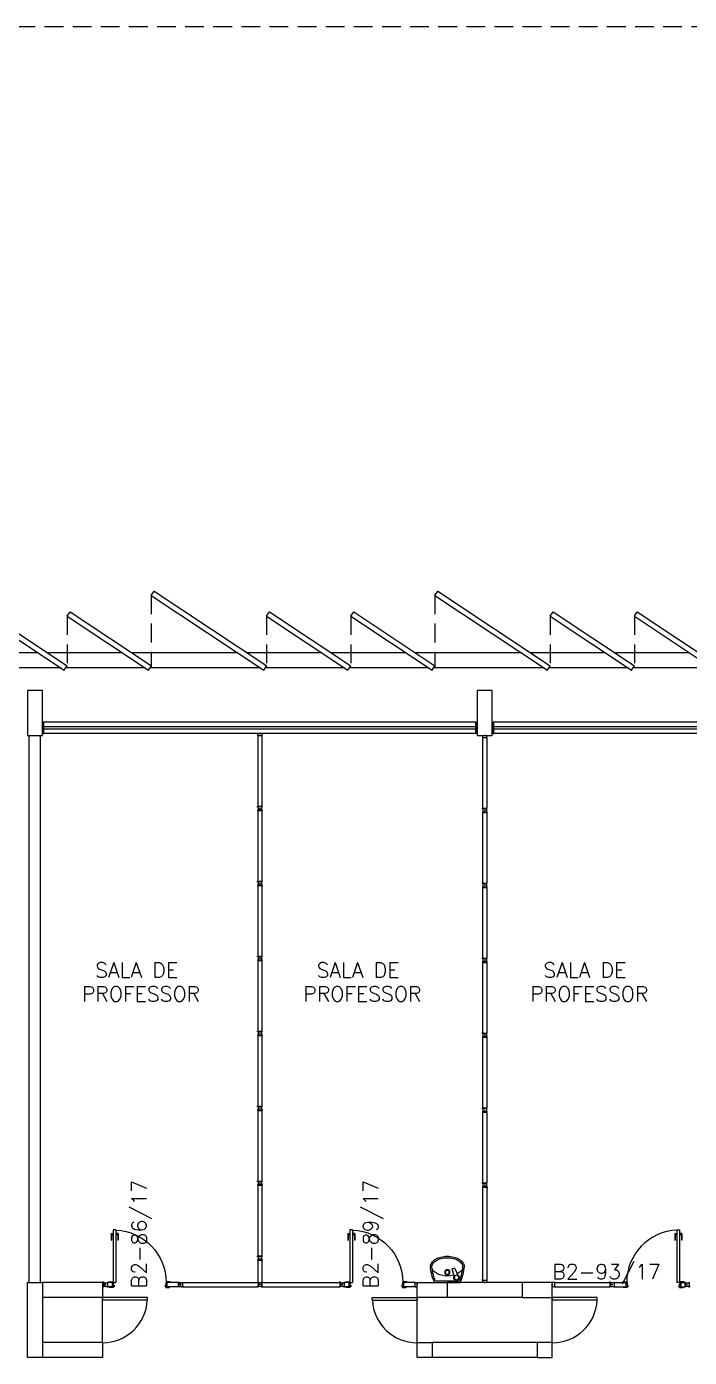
# Model space of a CAD drawing. Header units: millimetres. Extents: x 2090 to 2270, y 1357 to 1514.
# Drawn here: x 2176.65 to 2185.49, y 1431.9 to 1449.66 of the extents above; entities that cross this region are included whole.
import ezdxf

# ---------------------------------------------------------------- set-up
doc = ezdxf.new("R2010")
doc.units = ezdxf.units.MM
doc.linetypes.add('HIDDEN', pattern=[0.375, 0.25, -0.125])
for name, color, linetype in [('ALV', 2, 'Continuous'), ('DIV', 2, 'Continuous'), ('DIV2', 2, 'Continuous'), ('ENDEREÇO', 2, 'Continuous'), ('ESTR', 3, 'Continuous'), ('JANELA', 1, 'Continuous'), ('MACANETA', 2, 'Continuous'), ('PEÇAS', 1, 'Continuous'), ('PISO', 1, 'Continuous'), ('PORTA', 2, 'Continuous'), ('PROJ', 1, 'HIDDEN'), ('TEXTO', 2, 'Continuous')]:
    doc.layers.add(name, color=color, linetype=linetype)
doc.styles.add('UNB1-100', font='simplex.shx', dxfattribs={"height": 0.2})

# ---------------------------------------------------------------- blocks, each defined once
blk = doc.blocks.new('DIV10')
for p, q in [((-0.0051, 0), (0.0051, 0)), ((0, -0.0051), (0, 0.0051)), ((0.0285, 0.0285), (0.9715, 0.0285)), ((0.0285, -0.0285), (0.0285, 0.0285)), ((0.9715, -0.0285), (0.9715, 0.0285)), ((0.9949, 0), (1.0051, 0)), ((1, -0.0051), (1, 0.0051)), ((0.0285, -0.0285), (0.9715, -0.0285))]:
    blk.add_line(p, q)
blk = doc.blocks.new('MTT')
for p, q in [((-0.029, 0.018), (-0.029, 0.029)), ((-0.019, 0.029), (-0.029, 0.029)), ((-0.024, 0.018), (-0.029, 0.018)), ((-0.024, 0.018), (-0.024, -0.019)), ((-0.019, 0.024), (-0.019, 0.029)), ((-0.019, 0.024), (0.018, 0.024)), ((-0.005, 0), (0.005, 0)), ((0, -0.005), (0, 0.005)), ((0.018, 0.024), (0.018, 0.029)), ((0.018, 0.029), (0.029, 0.029)), ((0.024, 0.018), (0.029, 0.018)), ((0.024, 0.018), (0.024, -0.019)), ((0.029, 0.018), (0.029, 0.029)), ((-0.029, -0.019), (-0.024, -0.019)), ((-0.029, -0.019), (-0.029, -0.029)), ((-0.019, -0.029), (-0.029, -0.029)), ((0.018, -0.024), (-0.019, -0.024)), ((-0.019, -0.024), (-0.019, -0.029)), ((0.018, -0.024), (0.018, -0.029)), ((0.018, -0.029), (0.029, -0.029)), ((0.029, -0.019), (0.024, -0.019)), ((0.029, -0.019), (0.029, -0.029))]:
    blk.add_line(p, q)
blk = doc.blocks.new('IMTT')
for p, q in [((-0.005, 0), (0.005, 0)), ((0.029, 0.029), (0, 0.029)), ((0, -0.028), (0, 0.029)), ((0.029, -0.028), (0, -0.028))]:
    blk.add_line(p, q)
blk = doc.blocks.new('DIV8')
for p, q in [((0.005, 0), (-0.005, 0)), ((0, 0.005), (0, -0.005)), ((0.024, 0.019), (0.028, 0.019)), ((0.024, 0.017), (0.024, 0.019)), ((0.024, 0.017), (0.028, 0.017)), ((0.028, 0.03), (0.043, 0.03)), ((0.028, 0.03), (0.028, 0.019)), ((0.028, 0.017), (0.028, -0.016)), ((0.769, 0.028), (0.03, 0.028)), ((0.03, 0.028), (0.03, -0.028)), ((0.043, 0.028), (0.043, 0.03)), ((0.757, 0.028), (0.757, 0.03)), ((0.771, 0.03), (0.757, 0.03)), ((0.769, 0.028), (0.769, -0.028)), ((0.771, 0.03), (0.771, 0.019)), ((0.776, 0.019), (0.771, 0.019)), ((0.771, 0.017), (0.771, -0.016)), ((0.776, 0.017), (0.771, 0.017)), ((0.776, 0.017), (0.776, 0.019)), ((0.805, 0), (0.795, 0)), ((0.8, 0.005), (0.8, -0.005)), ((0.024, -0.016), (0.028, -0.016)), ((0.024, -0.019), (0.024, -0.016)), ((0.024, -0.019), (0.028, -0.019)), ((0.028, -0.019), (0.028, -0.03)), ((0.028, -0.03), (0.043, -0.03)), ((0.769, -0.028), (0.03, -0.028)), ((0.043, -0.03), (0.043, -0.028)), ((0.757, -0.03), (0.757, -0.028)), ((0.771, -0.03), (0.757, -0.03)), ((0.776, -0.016), (0.771, -0.016)), ((0.776, -0.019), (0.771, -0.019)), ((0.771, -0.019), (0.771, -0.03)), ((0.776, -0.019), (0.776, -0.016))]:
    blk.add_line(p, q)
blk = doc.blocks.new('DOOR70')
at = {"layer": 'MACANETA', "color": 1}
for p, q in [((-0.015, -0.565), (-0.01, -0.565)), ((-0.015, -0.655), (-0.015, -0.565)), ((-0.015, -0.655), (0.012, -0.655)), ((-0.01, -0.655), (-0.01, -0.565)), ((-0.01, -0.635), (0.012, -0.635)), ((0.012, -0.663), (0.012, -0.628)), ((0.012, -0.628), (0.015, -0.628)), ((0.012, -0.663), (0.015, -0.663)), ((0.053, -0.628), (0.05, -0.628)), ((0.053, -0.663), (0.05, -0.663)), ((0.053, -0.663), (0.053, -0.628)), ((0.075, -0.635), (0.053, -0.635)), ((0.08, -0.655), (0.053, -0.655)), ((0.08, -0.565), (0.075, -0.565)), ((0.075, -0.655), (0.075, -0.565)), ((0.08, -0.655), (0.08, -0.565))]:
    blk.add_line(p, q, dxfattribs=at)
at = {"layer": 'PORTA'}
for p, q in [((0.015, -0.7), (0.015, 0)), ((0.015, 0), (0.05, 0)), ((0.05, -0.7), (0.05, 0)), ((0.05, -0.7), (0.015, -0.7))]:
    blk.add_line(p, q, dxfattribs=at)
at = {"layer": 'PORTA', "color": 1}
blk.add_arc((0.02, 0), 0.7, 272.4563, 0, dxfattribs=at)
blk = doc.blocks.new('LAVAT-P')
for p, q in [((-0.17, 0), (0.17, 0)), ((-0.157, -0.02), (0.157, -0.02)), ((0.063, -0.173), (0.094, -0.055)), ((0.102, -0.187), (0.151, -0.074)), ((0.069, -0.185), (0.09, -0.192))]:
    blk.add_line(p, q)
for points in [[(0.083, -0.096, 0.121735), (-0.082, -0.096, 0.073747), (-0.145, -0.122, 0.106861), (-0.192, -0.165, 0.153587), (-0.205, -0.208, 0.153587)], [(-0.205, -0.208, 0.153587), (-0.192, -0.251, 0.106861), (-0.145, -0.294, 0.073747), (-0.082, -0.32, 0.060305), (0, -0.329, 0.060305), (0.082, -0.32, 0.073747), (0.145, -0.294, 0.106861), (0.192, -0.251, 0.153587), (0.205, -0.208, 0.153587), (0.192, -0.165, 0.106861), (0.145, -0.122, 0.014792), (0.133, -0.115, 0.039243)], [(-0.225, -0.214, 0.136108), (-0.208, -0.262, 0.106861), (-0.155, -0.311, 0.073747), (-0.087, -0.339, 0.060305), (0, -0.349, 0.060305), (0.087, -0.339, 0.073747), (0.155, -0.311, 0.106861), (0.208, -0.262, 0.136108), (0.225, -0.214, 0.062982)]]:
    blk.add_lwpolyline(points, format="xyb")
for centre, radius in [((0, -0.135), 0.0347), ((0, -0.135), 0.0265), ((0.122, -0.065), 0.03)]:
    blk.add_circle(centre, radius)
for centre, radius, start, end in [((0.376, -0.254), 0.602, 155.0201, 176.1902), ((-0.376, -0.254), 0.602, 3.8098, 24.9799), ((0.376, -0.254), 0.582, 156.2686, 173.4578), ((0.073, -0.176), 0.01, 165.2139, 250.8603), ((0.122, -0.065), 0.0361, 302.4689, 199.2518), ((-0.376, -0.254), 0.582, 6.5422, 23.7314), ((0.093, -0.183), 0.01, 250.8603, 336.5068)]:
    blk.add_arc(centre, radius, start, end)

msp = doc.modelspace()

# ---------------------------------------------------------------- linework, layer by layer
at = {"layer": 'ALV'}
for p, q in [((2178.31124, 1442.06425), (2178.34995, 1442.12258)), ((2178.34995, 1442.12258), (2179.84975, 1441.12729)), ((2182.09324, 1442.06425), (2182.13195, 1442.12258)), ((2182.13195, 1442.12258), (2183.63175, 1441.12729)), ((2178.31124, 1442.06425), (2179.81105, 1441.06897)), ((2182.09324, 1442.06425), (2183.59305, 1441.06897)), ((2176.06775, 1441.78778), (2177.15094, 1441.06897)), ((2176.10646, 1441.84611), (2177.18965, 1441.12729)), ((2177.18965, 1441.78778), (2177.22835, 1441.84611)), ((2177.18965, 1441.78778), (2178.27284, 1441.06897)), ((2177.22835, 1441.84611), (2178.31154, 1441.12729)), ((2179.84945, 1441.78778), (2179.88816, 1441.84611)), ((2179.84945, 1441.78778), (2180.93264, 1441.06897)), ((2179.88816, 1441.84611), (2180.97135, 1441.12729)), ((2180.97135, 1441.78778), (2181.01005, 1441.84611)), ((2180.97135, 1441.78778), (2182.05454, 1441.06897)), ((2181.01005, 1441.84611), (2182.09324, 1441.12729)), ((2183.63175, 1441.78778), (2183.67046, 1441.84611)), ((2183.63175, 1441.78778), (2184.71494, 1441.06897)), ((2183.67046, 1441.84611), (2184.75365, 1441.12729)), ((2184.75365, 1441.78778), (2184.79235, 1441.84611)), ((2184.75365, 1441.78778), (2185.83684, 1441.06897)), ((2184.79235, 1441.84611), (2185.87554, 1441.12729)), ((2177.15094, 1441.06897), (2177.18965, 1441.12729)), ((2178.27284, 1441.06897), (2178.31154, 1441.12729)), ((2179.81105, 1441.06897), (2179.84975, 1441.12729)), ((2180.93264, 1441.06897), (2180.97135, 1441.12729)), ((2182.05454, 1441.06897), (2182.09324, 1441.12729)), ((2183.59305, 1441.06897), (2183.63175, 1441.12729)), ((2184.71494, 1441.06897), (2184.75365, 1441.12729)), ((2176.68335, 1432.89813), (2176.68335, 1440.19813)), ((2176.83335, 1432.89813), (2176.83335, 1440.19813)), ((2177.65871, 1432.89813), (2176.85835, 1432.89813)), ((2177.65871, 1432.89813), (2177.65871, 1432.69813)), ((2183.25835, 1432.89813), (2182.25835, 1432.89813)), ((2177.65871, 1432.69813), (2176.85835, 1432.69813)), ((2183.25835, 1432.69813), (2182.25835, 1432.69813)), ((2177.65871, 1432.09813), (2176.85835, 1432.09813)), ((2177.65871, 1432.09813), (2177.65871, 1431.89813)), ((2183.45835, 1432.09813), (2182.05835, 1432.09813)), ((2177.65871, 1431.89813), (2176.85835, 1431.89813)), ((2183.45835, 1431.89813), (2182.05835, 1431.89813))]:
    msp.add_line(p, q, dxfattribs=at)
at = {"layer": 'DIV2', "color": 1}
for p, q in [((2182.76345, 1436.19813), (2182.75325, 1436.19813)), ((2182.75835, 1436.20323), (2182.75835, 1436.19303))]:
    msp.add_line(p, q, dxfattribs=at)
at = {"layer": 'DIV2'}
for p, q in [((2182.72785, 1434.16963), (2182.73985, 1434.16963)), ((2182.72785, 1434.16963), (2182.72785, 1434.15525)), ((2182.72985, 1434.15525), (2182.72785, 1434.15525)), ((2182.72985, 1434.16763), (2182.78685, 1434.16763)), ((2182.72985, 1434.16763), (2182.72985, 1432.92857)), ((2182.74185, 1434.17463), (2182.73985, 1434.17463)), ((2182.73985, 1434.17463), (2182.73985, 1434.16963)), ((2182.74185, 1434.17463), (2182.74185, 1434.16963)), ((2182.74185, 1434.16963), (2182.77485, 1434.16963)), ((2182.75325, 1434.19813), (2182.76345, 1434.19813)), ((2182.75835, 1434.20323), (2182.75835, 1434.19303)), ((2182.77685, 1434.17463), (2182.77485, 1434.17463)), ((2182.77485, 1434.17463), (2182.77485, 1434.16963)), ((2182.77685, 1434.17463), (2182.77685, 1434.16963)), ((2182.77685, 1434.16963), (2182.78885, 1434.16963)), ((2182.78685, 1434.16763), (2182.78685, 1432.92857)), ((2182.78885, 1434.15525), (2182.78685, 1434.15525)), ((2182.78885, 1434.16963), (2182.78885, 1434.15525)), ((2179.75835, 1433.22823), (2179.75835, 1433.21803)), ((2179.72985, 1433.19463), (2179.78685, 1433.19463)), ((2179.72985, 1433.19463), (2179.72985, 1432.89813)), ((2179.75325, 1433.22313), (2179.76345, 1433.22313)), ((2179.78685, 1433.19463), (2179.78685, 1432.89813)), ((2177.67309, 1432.90013), (2177.65871, 1432.90013)), ((2177.65871, 1432.89813), (2177.65871, 1432.90013)), ((2177.65871, 1432.89813), (2177.65871, 1432.89613)), ((2177.67109, 1432.84113), (2177.67109, 1432.89813)), ((2177.67309, 1432.88813), (2177.67309, 1432.90013)), ((2177.67809, 1432.88813), (2177.67309, 1432.88813)), ((2177.67809, 1432.88613), (2177.67309, 1432.88613)), ((2177.67309, 1432.85313), (2177.67309, 1432.88613)), ((2177.67809, 1432.88813), (2177.67809, 1432.88613)), ((2177.70159, 1432.86453), (2177.70159, 1432.87473)), ((2177.70159, 1432.86453), (2177.70159, 1432.87473)), ((2177.73009, 1432.84113), (2177.73009, 1432.89813)), ((2177.78909, 1432.89813), (2177.73009, 1432.89813)), ((2177.74409, 1432.90813), (2177.79409, 1432.90813)), ((2177.74409, 1432.89813), (2177.74409, 1432.90813)), ((2177.78909, 1432.89813), (2177.79409, 1432.89813)), ((2177.78909, 1432.89813), (2177.78909, 1432.84113)), ((2177.79409, 1432.90813), (2177.79409, 1432.89813)), ((2177.79409, 1432.89813), (2177.80409, 1432.89813)), ((2177.80409, 1432.89813), (2177.80409, 1432.86313)), ((2178.50409, 1432.89813), (2178.50409, 1432.86313)), ((2178.51409, 1432.89813), (2178.50409, 1432.89813)), ((2178.51409, 1432.90813), (2178.51409, 1432.89813)), ((2178.56409, 1432.90813), (2178.51409, 1432.90813)), ((2178.51909, 1432.89813), (2178.51409, 1432.89813)), ((2178.67309, 1432.89813), (2178.51909, 1432.89813)), ((2178.51909, 1432.89813), (2178.51909, 1432.84113)), ((2178.56409, 1432.89813), (2178.56409, 1432.90813)), ((2178.67309, 1432.84113), (2178.67309, 1432.89813)), ((2178.70159, 1432.87473), (2178.70159, 1432.86453)), ((2178.70159, 1432.87473), (2178.70159, 1432.86453)), ((2178.70159, 1432.87473), (2178.70159, 1432.86453)), ((2178.70159, 1432.87473), (2178.70159, 1432.86453)), ((2178.70159, 1432.86453), (2178.70159, 1432.87473)), ((2178.73009, 1432.89813), (2179.72985, 1432.89813)), ((2179.72985, 1432.89813), (2179.78685, 1432.89813)), ((2179.75835, 1432.87473), (2179.75835, 1432.86453)), ((2179.78185, 1432.88813), (2179.78685, 1432.88813)), ((2179.78185, 1432.88813), (2179.78185, 1432.88613)), ((2179.78185, 1432.88613), (2179.78685, 1432.88613)), ((2179.78685, 1432.90013), (2179.80123, 1432.90013)), ((2179.78685, 1432.88813), (2179.78685, 1432.90013)), ((2179.78685, 1432.85313), (2179.78685, 1432.88613)), ((2179.78885, 1432.89813), (2180.82785, 1432.89813)), ((2179.78885, 1432.84113), (2179.78885, 1432.89813)), ((2179.80123, 1432.90013), (2179.80123, 1432.89813)), ((2180.82985, 1432.90013), (2180.81547, 1432.90013)), ((2180.81547, 1432.90013), (2180.81547, 1432.89813)), ((2180.82785, 1432.84113), (2180.82785, 1432.89813)), ((2180.82985, 1432.88813), (2180.82985, 1432.90013)), ((2180.83485, 1432.88813), (2180.82985, 1432.88813)), ((2180.82985, 1432.85313), (2180.82985, 1432.88613)), ((2180.83485, 1432.88613), (2180.82985, 1432.88613)), ((2180.83485, 1432.88813), (2180.83485, 1432.88613)), ((2180.85835, 1432.86453), (2180.85835, 1432.87473)), ((2180.85835, 1432.86453), (2180.85835, 1432.87473)), ((2180.88685, 1432.84113), (2180.88685, 1432.89813)), ((2180.94585, 1432.89813), (2180.88685, 1432.89813)), ((2180.90085, 1432.90813), (2180.95085, 1432.90813)), ((2180.90085, 1432.89813), (2180.90085, 1432.90813)), ((2180.94585, 1432.89813), (2180.95085, 1432.89813)), ((2180.94585, 1432.89813), (2180.94585, 1432.84113)), ((2180.95085, 1432.90813), (2180.95085, 1432.89813)), ((2180.95085, 1432.89813), (2180.96085, 1432.89813)), ((2180.96085, 1432.89813), (2180.96085, 1432.86313)), ((2181.66085, 1432.89813), (2181.66085, 1432.86313)), ((2181.67085, 1432.89813), (2181.66085, 1432.89813)), ((2181.67085, 1432.90813), (2181.67085, 1432.89813)), ((2181.72085, 1432.90813), (2181.67085, 1432.90813)), ((2181.67585, 1432.89813), (2181.67085, 1432.89813)), ((2181.82985, 1432.89813), (2181.67585, 1432.89813)), ((2181.67585, 1432.89813), (2181.67585, 1432.84113)), ((2181.72085, 1432.89813), (2181.72085, 1432.90813)), ((2181.82985, 1432.84113), (2181.82985, 1432.89813)), ((2181.85835, 1432.86453), (2181.85835, 1432.87473)), ((2181.85835, 1432.86453), (2181.85835, 1432.87473)), ((2182.72785, 1432.92657), (2182.72785, 1432.94096)), ((2182.72985, 1432.94096), (2182.72785, 1432.94096)), ((2182.72785, 1432.92657), (2182.73985, 1432.92657)), ((2182.72985, 1432.92857), (2182.78685, 1432.92857)), ((2182.73985, 1432.92157), (2182.73985, 1432.92657)), ((2182.74185, 1432.92157), (2182.73985, 1432.92157)), ((2182.74185, 1432.92157), (2182.74185, 1432.92657)), ((2182.74185, 1432.92657), (2182.77485, 1432.92657)), ((2182.76345, 1432.89807), (2182.75325, 1432.89807)), ((2182.76345, 1432.89807), (2182.75325, 1432.89807)), ((2182.75325, 1432.89807), (2182.76345, 1432.89807)), ((2182.75835, 1432.90317), (2182.75835, 1432.89297)), ((2182.75835, 1432.90317), (2182.75835, 1432.89297)), ((2182.75835, 1432.90317), (2182.75835, 1432.89297)), ((2182.77485, 1432.92157), (2182.77485, 1432.92657)), ((2182.77685, 1432.92157), (2182.77485, 1432.92157)), ((2182.77685, 1432.92157), (2182.77685, 1432.92657)), ((2182.77685, 1432.92657), (2182.78885, 1432.92657)), ((2182.78885, 1432.94096), (2182.78685, 1432.94096)), ((2182.78885, 1432.92657), (2182.78885, 1432.94096)), ((2184.45835, 1432.86453), (2184.45835, 1432.87473)), ((2184.48685, 1432.84113), (2184.48685, 1432.89813)), ((2184.48685, 1432.89813), (2184.64085, 1432.89813)), ((2184.59585, 1432.90813), (2184.64585, 1432.90813)), ((2184.59585, 1432.89813), (2184.59585, 1432.90813)), ((2184.64085, 1432.89813), (2184.64585, 1432.89813)), ((2184.64085, 1432.89813), (2184.64085, 1432.84113)), ((2184.64585, 1432.90813), (2184.64585, 1432.89813)), ((2184.64585, 1432.89813), (2184.65585, 1432.89813)), ((2184.65585, 1432.89813), (2184.65585, 1432.86313)), ((2185.35585, 1432.89813), (2185.35585, 1432.86313)), ((2185.36585, 1432.89813), (2185.35585, 1432.89813)), ((2185.36585, 1432.90813), (2185.36585, 1432.89813)), ((2185.41585, 1432.90813), (2185.36585, 1432.90813)), ((2185.37085, 1432.89813), (2185.36585, 1432.89813)), ((2185.37085, 1432.89813), (2185.42985, 1432.89813)), ((2185.37085, 1432.89813), (2185.37085, 1432.84113)), ((2185.41585, 1432.89813), (2185.41585, 1432.90813)), ((2185.42985, 1432.84113), (2185.42985, 1432.89813)), ((2185.45835, 1432.86453), (2185.45835, 1432.87473)), ((2185.45835, 1432.86453), (2185.45835, 1432.87473)), ((2177.65871, 1432.83913), (2177.65871, 1432.83713)), ((2177.67309, 1432.83913), (2177.65871, 1432.83913)), ((2177.67809, 1432.85313), (2177.67309, 1432.85313)), ((2177.67809, 1432.85113), (2177.67309, 1432.85113)), ((2177.67309, 1432.83913), (2177.67309, 1432.85113)), ((2177.67809, 1432.85313), (2177.67809, 1432.85113)), ((2177.69649, 1432.86963), (2177.70669, 1432.86963)), ((2177.70669, 1432.86963), (2177.69649, 1432.86963)), ((2177.78909, 1432.84113), (2177.73009, 1432.84113)), ((2177.75409, 1432.83113), (2177.75409, 1432.84113)), ((2177.80409, 1432.83113), (2177.75409, 1432.83113)), ((2177.78909, 1432.84113), (2177.80409, 1432.84113)), ((2177.80409, 1432.86313), (2177.81409, 1432.86313)), ((2177.80409, 1432.84113), (2177.80409, 1432.83113)), ((2177.81409, 1432.84113), (2177.80409, 1432.84113)), ((2177.81409, 1432.86313), (2177.81409, 1432.84113)), ((2178.49409, 1432.86313), (2178.49409, 1432.84113)), ((2178.50409, 1432.86313), (2178.49409, 1432.86313)), ((2178.49409, 1432.84113), (2178.50409, 1432.84113)), ((2178.51909, 1432.84113), (2178.50409, 1432.84113)), ((2178.50409, 1432.84113), (2178.50409, 1432.83113)), ((2178.50409, 1432.83113), (2178.55409, 1432.83113)), ((2178.67309, 1432.84113), (2178.51909, 1432.84113)), ((2178.55409, 1432.83113), (2178.55409, 1432.84113)), ((2178.69649, 1432.86963), (2178.70669, 1432.86963)), ((2178.69649, 1432.86963), (2178.70669, 1432.86963)), ((2178.70669, 1432.86963), (2178.69649, 1432.86963)), ((2178.69649, 1432.86963), (2178.70669, 1432.86963)), ((2178.70669, 1432.86963), (2178.69649, 1432.86963)), ((2178.73009, 1432.84113), (2179.72985, 1432.84113)), ((2179.75325, 1432.86963), (2179.76345, 1432.86963)), ((2179.78185, 1432.85313), (2179.78685, 1432.85313)), ((2179.78185, 1432.85313), (2179.78185, 1432.85113)), ((2179.78185, 1432.85113), (2179.78685, 1432.85113)), ((2179.78685, 1432.83913), (2179.78685, 1432.85113)), ((2179.78685, 1432.83913), (2179.80123, 1432.83913)), ((2179.78885, 1432.84113), (2180.82785, 1432.84113)), ((2179.80123, 1432.84113), (2179.80123, 1432.83913)), ((2180.81547, 1432.84113), (2180.81547, 1432.83913)), ((2180.82985, 1432.83913), (2180.81547, 1432.83913)), ((2180.83485, 1432.85313), (2180.82985, 1432.85313)), ((2180.82985, 1432.83913), (2180.82985, 1432.85113)), ((2180.83485, 1432.85113), (2180.82985, 1432.85113)), ((2180.83485, 1432.85313), (2180.83485, 1432.85113)), ((2180.85325, 1432.86963), (2180.86345, 1432.86963)), ((2180.86345, 1432.86963), (2180.85325, 1432.86963)), ((2180.94585, 1432.84113), (2180.88685, 1432.84113)), ((2180.91085, 1432.83113), (2180.91085, 1432.84113)), ((2180.96085, 1432.83113), (2180.91085, 1432.83113)), ((2180.94585, 1432.84113), (2180.96085, 1432.84113)), ((2180.96085, 1432.86313), (2180.97085, 1432.86313)), ((2180.96085, 1432.84113), (2180.96085, 1432.83113)), ((2180.97085, 1432.84113), (2180.96085, 1432.84113)), ((2180.97085, 1432.86313), (2180.97085, 1432.84113)), ((2181.65085, 1432.86313), (2181.65085, 1432.84113)), ((2181.66085, 1432.86313), (2181.65085, 1432.86313)), ((2181.65085, 1432.84113), (2181.66085, 1432.84113)), ((2181.67585, 1432.84113), (2181.66085, 1432.84113)), ((2181.66085, 1432.84113), (2181.66085, 1432.83113)), ((2181.66085, 1432.83113), (2181.71085, 1432.83113)), ((2181.82985, 1432.84113), (2181.67585, 1432.84113)), ((2181.71085, 1432.83113), (2181.71085, 1432.84113)), ((2181.86345, 1432.86963), (2181.85325, 1432.86963)), ((2181.86345, 1432.86963), (2181.85325, 1432.86963)), ((2184.45325, 1432.86963), (2184.46345, 1432.86963)), ((2184.48685, 1432.84113), (2184.64085, 1432.84113)), ((2184.60585, 1432.83113), (2184.60585, 1432.84113)), ((2184.65585, 1432.83113), (2184.60585, 1432.83113)), ((2184.64085, 1432.84113), (2184.65585, 1432.84113)), ((2184.65585, 1432.86313), (2184.66585, 1432.86313)), ((2184.65585, 1432.84113), (2184.65585, 1432.83113)), ((2184.66585, 1432.84113), (2184.65585, 1432.84113)), ((2184.66585, 1432.86313), (2184.66585, 1432.84113)), ((2185.34585, 1432.86313), (2185.34585, 1432.84113)), ((2185.35585, 1432.86313), (2185.34585, 1432.86313)), ((2185.34585, 1432.84113), (2185.35585, 1432.84113)), ((2185.37085, 1432.84113), (2185.35585, 1432.84113)), ((2185.35585, 1432.84113), (2185.35585, 1432.83113)), ((2185.35585, 1432.83113), (2185.40585, 1432.83113)), ((2185.37085, 1432.84113), (2185.42985, 1432.84113)), ((2185.40585, 1432.83113), (2185.40585, 1432.84113)), ((2185.45325, 1432.86963), (2185.46345, 1432.86963)), ((2185.45325, 1432.86963), (2185.46345, 1432.86963))]:
    msp.add_line(p, q, dxfattribs=at)
at = {"layer": 'ESTR'}
for points in [[(2176.85835, 1440.19813), (2176.85835, 1440.79813), (2176.65835, 1440.79813), (2176.65835, 1440.19813)], [(2182.85835, 1440.19813), (2182.85835, 1440.79813), (2182.65835, 1440.79813), (2182.65835, 1440.19813)], [(2176.65835, 1432.89813), (2176.85835, 1432.89813), (2176.85835, 1431.89813), (2176.65835, 1431.89813)], [(2182.25835, 1432.89813), (2182.25835, 1432.69813), (2181.85835, 1432.69813), (2181.85835, 1432.89813)], [(2183.25835, 1432.89813), (2183.25835, 1432.69813), (2183.65835, 1432.69813), (2183.65835, 1432.89813)], [(2182.05835, 1432.09813), (2182.05835, 1431.89813), (2181.85835, 1431.89813), (2181.85835, 1432.09813)], [(2183.45835, 1432.09813), (2183.45835, 1431.89813), (2183.65835, 1431.89813), (2183.65835, 1432.09813)]]:
    msp.add_lwpolyline(points, close=True, dxfattribs=at)
at = {"layer": 'JANELA', "color": 2}
for p, q in [((2176.85835, 1440.37313), (2176.85835, 1440.22313)), ((2176.87835, 1440.37313), (2176.85835, 1440.37313)), ((2176.87835, 1440.22313), (2176.87835, 1440.37313)), ((2182.63835, 1440.22313), (2182.63835, 1440.37313)), ((2182.63835, 1440.37313), (2182.65835, 1440.37313)), ((2182.65835, 1440.22313), (2182.65835, 1440.37313)), ((2182.85835, 1440.37313), (2182.85835, 1440.22313)), ((2182.87835, 1440.37313), (2182.85835, 1440.37313)), ((2182.87835, 1440.22313), (2182.87835, 1440.37313)), ((2176.85835, 1440.22313), (2176.87835, 1440.22313)), ((2182.65835, 1440.22313), (2182.63835, 1440.22313)), ((2182.85835, 1440.22313), (2182.87835, 1440.22313))]:
    msp.add_line(p, q, dxfattribs=at)
at = {"layer": 'JANELA'}
for p, q in [((2182.63835, 1440.37313), (2176.87835, 1440.37313)), ((2188.63835, 1440.37313), (2182.87835, 1440.37313)), ((2182.63835, 1440.31313), (2176.87835, 1440.31313)), ((2182.63835, 1440.28313), (2176.87835, 1440.28313)), ((2182.63835, 1440.22313), (2176.87835, 1440.22313)), ((2188.63835, 1440.31313), (2182.87835, 1440.31313)), ((2188.63835, 1440.28313), (2182.87835, 1440.28313)), ((2188.63835, 1440.22313), (2182.87835, 1440.22313))]:
    msp.add_line(p, q, dxfattribs=at)
at = {"layer": 'PISO'}
for p, q in [((2176.80562, 1441.29813), (2175.81032, 1441.29813)), ((2177.92751, 1441.29813), (2176.93221, 1441.29813)), ((2179.46572, 1441.29813), (2178.05411, 1441.29813)), ((2180.58732, 1441.29813), (2179.59202, 1441.29813)), ((2181.70921, 1441.29813), (2180.71391, 1441.29813)), ((2183.24772, 1441.29813), (2181.83581, 1441.29813)), ((2184.36962, 1441.29813), (2183.37432, 1441.29813)), ((2185.49151, 1441.29813), (2184.49621, 1441.29813)), ((2177.107, 1441.09813), (2176.0484, 1441.09813)), ((2178.22889, 1441.09813), (2177.17029, 1441.09813)), ((2179.7671, 1441.09813), (2178.29219, 1441.09813)), ((2180.8887, 1441.09813), (2179.8301, 1441.09813)), ((2182.01059, 1441.09813), (2180.952, 1441.09813)), ((2183.5491, 1441.09813), (2182.07389, 1441.09813)), ((2184.671, 1441.09813), (2183.6124, 1441.09813)), ((2185.79289, 1441.09813), (2184.73429, 1441.09813))]:
    msp.add_line(p, q, dxfattribs=at)
at = {"layer": 'PORTA'}
for p, q in [((2177.65835, 1432.69813), (2177.65835, 1432.66313)), ((2178.25871, 1432.69813), (2177.65871, 1432.69813)), ((2177.65871, 1432.69813), (2177.65871, 1432.66313)), ((2178.25871, 1432.66313), (2178.25871, 1432.69813)), ((2181.25835, 1432.69813), (2181.85835, 1432.69813)), ((2181.25835, 1432.66313), (2181.25835, 1432.69813)), ((2181.25835, 1432.66313), (2181.25835, 1432.69813)), ((2181.25835, 1432.69813), (2181.85835, 1432.69813)), ((2181.85835, 1432.69813), (2181.85835, 1432.66313)), ((2181.85835, 1432.69813), (2181.85835, 1432.66313)), ((2184.25836, 1432.69813), (2183.65835, 1432.69813)), ((2183.65835, 1432.69813), (2183.65835, 1432.66313)), ((2183.65835, 1432.69813), (2183.65835, 1432.66313)), ((2184.25836, 1432.66313), (2184.25836, 1432.69813)), ((2184.25836, 1432.66313), (2184.25836, 1432.69813)), ((2178.25871, 1432.66313), (2177.65871, 1432.66313)), ((2181.25835, 1432.66313), (2181.85835, 1432.66313)), ((2181.25835, 1432.66313), (2181.85835, 1432.66313)), ((2184.25836, 1432.66313), (2183.65835, 1432.66313))]:
    msp.add_line(p, q, dxfattribs=at)
at = {"layer": 'PORTA', "color": 2}
for p, q in [((2177.65871, 1432.09813), (2177.65871, 1432.69813)), ((2181.85835, 1432.09813), (2181.85835, 1432.69813)), ((2181.85835, 1432.09813), (2181.85835, 1432.69813)), ((2183.65835, 1432.09813), (2183.65835, 1432.69813))]:
    msp.add_line(p, q, dxfattribs=at)
at = {"layer": 'PORTA', "color": 1}
for centre, start, end in [((2177.65871, 1432.69313), 270, 357.134009), ((2181.85835, 1432.69313), 182.865991, 270), ((2183.65835, 1432.69313), 270, 357.134009)]:
    msp.add_arc(centre, 0.60001, start, end, dxfattribs=at)
at = {"layer": 'PROJ'}
msp.add_line((2144.63811, 1449.65586), (2199.0786, 1449.65586), dxfattribs=at)
at = {"layer": 'PROJ', "linetype": 'HIDDEN'}
for p, q in [((2178.31124, 1442.06425), (2178.31124, 1441.09813)), ((2182.09324, 1442.06425), (2182.09324, 1441.09813)), ((2177.18965, 1441.78778), (2177.18965, 1441.09813)), ((2179.84945, 1441.78778), (2179.84945, 1441.09813)), ((2180.97135, 1441.78778), (2180.97135, 1441.09813)), ((2183.63175, 1441.78778), (2183.63175, 1441.09813)), ((2184.75365, 1441.78778), (2184.75365, 1441.09813))]:
    msp.add_line(p, q, dxfattribs=at)

# ---------------------------------------------------------------- block references
at = {"layer": 'DIV', "extrusion": (0, 0, -1), "zscale": -1, "rotation": 180.0000000051447}
for p in [(-2177.78909, 1432.89813), (-2180.94585, 1432.89813)]:
    msp.add_blockref('DOOR70', p, dxfattribs=at)
at = {"layer": 'DIV', "rotation": 180.0000000051447}
msp.add_blockref('DOOR70', (2185.37085, 1432.89813), dxfattribs=at)
at = {"layer": 'DIV2', "color": 1, "rotation": 270}
for name, p in [('DIV10', (2179.75835, 1440.22313)), ('IMTT', (2179.75835, 1440.22313)), ('DIV10', (2182.75835, 1440.19813)), ('IMTT', (2182.75835, 1440.19813)), ('DIV10', (2179.75835, 1439.22313)), ('DIV10', (2182.75835, 1439.19813)), ('DIV10', (2179.75835, 1438.22313)), ('DIV10', (2182.75835, 1438.19813)), ('DIV10', (2179.75835, 1437.22313)), ('DIV10', (2182.75835, 1437.19813)), ('DIV10', (2179.75835, 1436.22313)), ('DIV10', (2182.75835, 1436.19813)), ('DIV10', (2179.75835, 1435.22313)), ('DIV10', (2182.75835, 1435.19813))]:
    msp.add_blockref(name, p, dxfattribs=at)
at = {"layer": 'DIV2', "color": 1}
for name, p in [('MTT', (2179.75835, 1439.22313)), ('MTT', (2182.75835, 1439.19813)), ('MTT', (2179.75835, 1438.22313)), ('MTT', (2182.75835, 1438.19813)), ('MTT', (2179.75835, 1437.22313)), ('MTT', (2182.75835, 1437.19813)), ('MTT', (2179.75835, 1436.22313)), ('MTT', (2182.75835, 1436.19813)), ('MTT', (2179.75835, 1435.22313)), ('MTT', (2182.75835, 1435.19813)), ('MTT', (2179.75835, 1434.22313)), ('IMTT', (2183.65835, 1432.86963))]:
    msp.add_blockref(name, p, dxfattribs=at)
at = {"layer": 'DIV2'}
for name, p, rotation in [('DIV10', (2179.75835, 1434.22313), 270), ('IMTT', (2182.75835, 1432.89813), 90)]:
    msp.add_blockref(name, p, dxfattribs=dict(at, rotation=rotation))
for p in [(2182.75835, 1434.19813), (2179.75835, 1433.22313), (2177.70159, 1432.86963), (2178.70159, 1432.86963), (2179.75835, 1432.86963), (2180.85835, 1432.86963), (2185.45835, 1432.86963), (2185.45835, 1432.86963)]:
    msp.add_blockref('MTT', p, dxfattribs=at)
at = {"layer": 'DIV2', "xscale": -1}
for name, p in [('MTT', (2178.70159, 1432.86963)), ('IMTT', (2181.85835, 1432.86963)), ('MTT', (2184.45835, 1432.86963))]:
    msp.add_blockref(name, p, dxfattribs=at)
at = {"layer": 'DIV2', "color": 1, "xscale": -1}
msp.add_blockref('DIV8', (2184.45835, 1432.86963), dxfattribs=at)
at = {"layer": 'PEÇAS', "color": 1, "xscale": -1, "rotation": 180}
msp.add_blockref('LAVAT-P', (2182.25835, 1432.89813), dxfattribs=at)

# ---------------------------------------------------------------- texts
at = {"layer": 'ENDEREÇO', "style": 'UNB1-100'}
for s, p in [('B2-86/17', (2178.24876, 1432.81901)), ('B2-89/17', (2181.33645, 1432.81901))]:
    msp.add_text(s, height=0.2, rotation=90, dxfattribs=at).set_placement(p)
msp.add_text('B2-93/17', height=0.2, dxfattribs=at).set_placement((2183.65835, 1432.94092))
at = {"layer": 'TEXTO', "style": 'UNB1-100'}
for s, p in [('SALA DE', (2177.5615, 1436.96568)), ('SALA DE', (2180.51436, 1436.96568)), ('SALA DE', (2183.53984, 1436.96568)), ('PROFESSOR', (2177.38515, 1436.64782)), ('PROFESSOR', (2180.33802, 1436.64782)), ('PROFESSOR', (2183.3635, 1436.64782))]:
    msp.add_text(s, height=0.2, dxfattribs=at).set_placement(p)

doc.saveas('drawing.dxf')
